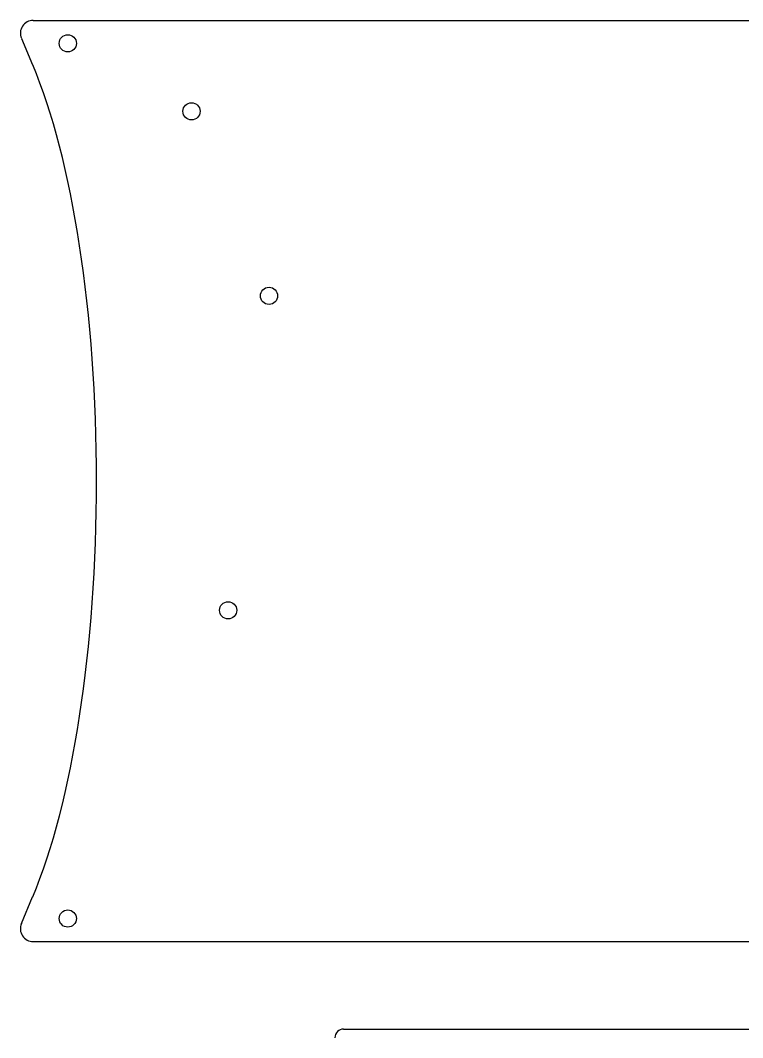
# Model space of a CAD drawing. Header units: millimetres. Extents: x -1211 to -100, y -1155 to 1320.
# Drawn here: x -461.9 to -378, y -670.1 to -552 of the extents above; entities that cross this region are included whole.
import ezdxf

# ---------------------------------------------------------------- set-up
doc = ezdxf.new("R2010")
doc.units = ezdxf.units.MM
doc.layers.get('0').update_dxf_attribs({"lineweight": 25, "true_color": 0xffffff})
doc.layers.add('f1', color=7, linetype='Continuous', lineweight=25, true_color=0x000000)

msp = doc.modelspace()

# ---------------------------------------------------------------- linework, layer by layer
for p, q in [((-460.35, -552), (-133.25, -552)), ((-461.73, -554.09), (-460.42, -557.18)), ((-461.73, -656.84), (-460.42, -653.75)), ((-460.35, -658.93), (-133.25, -658.93))]:
    msp.add_line(p, q)
for centre in [(-456.34, -554.67), (-441.97, -562.56), (-432.97, -583.98), (-456.34, -656.26)]:
    msp.add_circle(centre, 1)
for centre, radius, start, end in [((-460.35, -553.5), 1.5, 90, 203.0738), ((-460.35, -657.43), 1.5, 156.9262, 270), ((-424.32, -670.09), 1, 90, 180)]:
    msp.add_arc(centre, radius, start, end)
msp.add_ellipse((-470, -605.46), major_axis=(0, 58.46), ratio=0.29078, start_param=3.740536, end_param=5.684242)
at = {"layer": 'f1'}
msp.add_line((-424.32, -669.09), (-139.52, -669.09), dxfattribs=at)
msp.add_circle((-437.72, -620.48), 1, dxfattribs=at)

doc.saveas('drawing.dxf')
